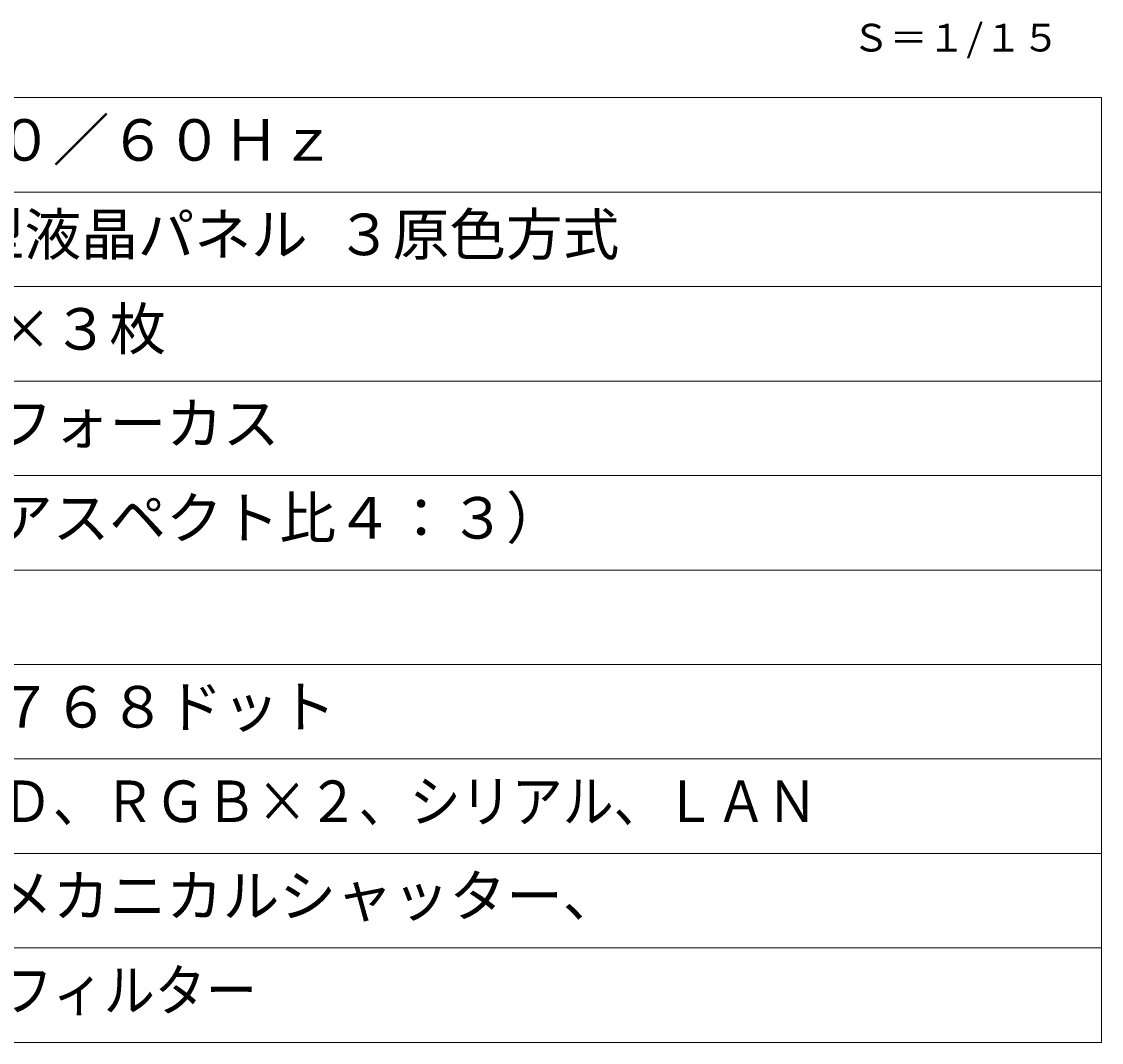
# Model space of a CAD drawing. Units: millimetres, scale not verified. Extents: x -62 to 62, y -57 to 57.
# Drawn here: x 5.3 to 62.5, y -56.5 to -2.5 of the extents above; entities that cross this region are included whole.
import ezdxf
from ezdxf.enums import TextEntityAlignment as Align

# ---------------------------------------------------------------- set-up
doc = ezdxf.new("R2010")
doc.units = ezdxf.units.MM
doc.header["$LTSCALE"] = 0.125
doc.layers.add('0-1_MOJI1', color=7, linetype='Continuous')
doc.layers.add('0-3_TOUROKU', color=7, linetype='Continuous')
doc.layers.add('0-2_WAKU', color=1, linetype='Continuous', lineweight=18)
doc.styles.add('ＭＳ ゴシック', font='')
doc.styles.get('ＭＳ ゴシック').set_extended_font_data('MS Gothic')

msp = doc.modelspace()

# ---------------------------------------------------------------- linework, layer by layer
at = {"layer": '0-2_WAKU', "color": 4}
for p, q in [((62.5, -6.5113), (-62.5, -6.5113)), ((62.5, -56.5113), (62.5, -6.5113)), ((-62.5, -56.5113), (62.5, -56.5113))]:
    msp.add_line(p, q, dxfattribs=at)
at = {"layer": '0-2_WAKU'}
for p, q in [((-62.5, -11.5113), (62.5, -11.5113)), ((-62.5, -16.5113), (62.5, -16.5113)), ((-62.5, -21.5113), (62.5, -21.5113)), ((-62.5, -26.5113), (62.5, -26.5113)), ((-62.5, -31.5113), (62.5, -31.5113)), ((-62.5, -36.5113), (62.5, -36.5113)), ((-62.5, -41.5113), (62.5, -41.5113)), ((-62.5, -46.5113), (62.5, -46.5113)), ((-62.5, -51.5113), (62.5, -51.5113))]:
    msp.add_line(p, q, dxfattribs=at)

# ---------------------------------------------------------------- texts
at = {"layer": '0-1_MOJI1', "style": 'ＭＳ ゴシック'}
for s, p in [('ＡＣ１００Ｖ\u3000５０／６０Ｈｚ', (-20, -10.5113)), ('０．７９型 透過型液晶パネル ３原色方式', (-20, -15.5113)), ('７８６４３２画素×３枚', (-20, -20.5113)), ('電動ズーム・電動フォーカス', (-20, -25.5113)), ('４０～４００型（アスペクト比４：３）', (-20, -30.5113)), ('１０２４ドット×７６８ドット', (-20, -40.5113)), ('デジタルリンク、メカニカルシャッター、', (-20, -50.5113))]:
    msp.add_text(s, height=2.199, dxfattribs=at).set_placement(p, align=Align.BOTTOM_LEFT)
at = {"layer": '0-1_MOJI1', "style": 'ＭＳ ゴシック', "width": 0.9}
for s, p in [('ＨＤＭＩ、ＤＶＩ－Ｄ、ＲＧＢ×２、シリアル、ＬＡＮ', (-20, -45.5113)), ('１５０００時間エコフィルター', (-20, -55.5113))]:
    msp.add_text(s, height=2.199, dxfattribs=at).set_placement(p, align=Align.BOTTOM_LEFT)
at = {"layer": '0-3_TOUROKU', "style": 'ＭＳ ゴシック'}
msp.add_text('Ｓ＝１/１５', height=1.466, dxfattribs=at).set_placement((49.3, -4.5113), align=Align.BOTTOM_LEFT)

doc.saveas('drawing.dxf')
